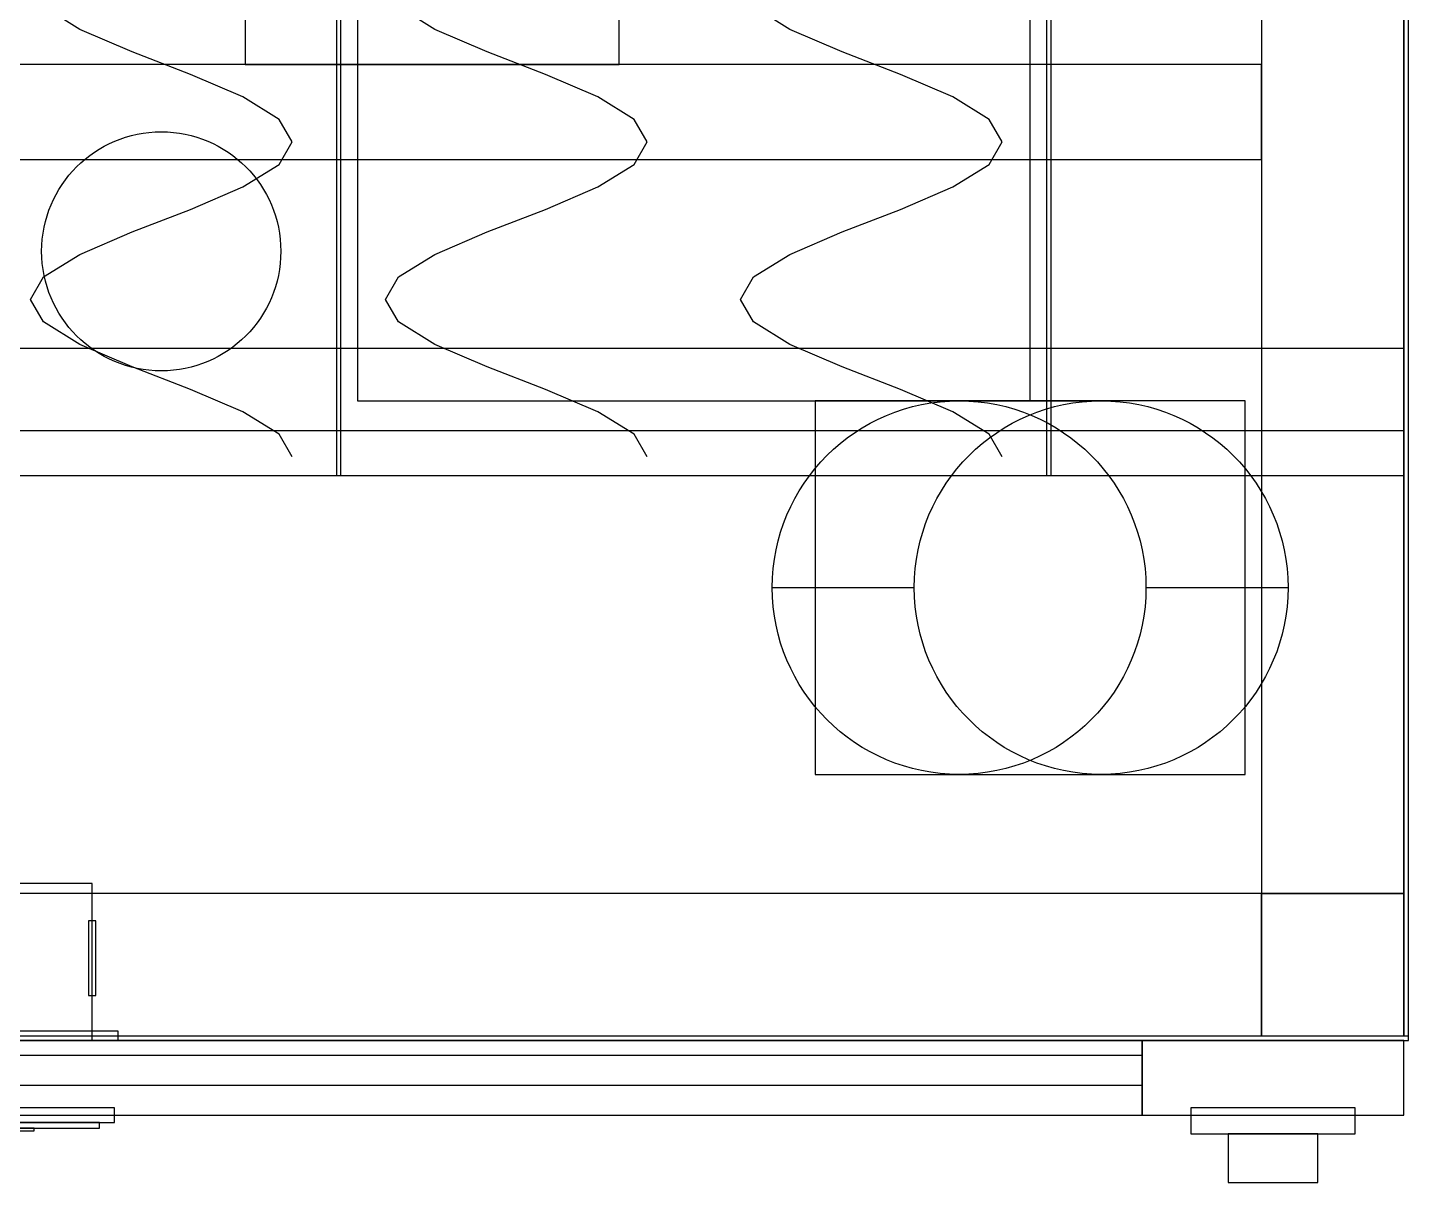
# Model space of a CAD drawing. Header units: metres. Extents: x -14 to 954, y -39 to 888.
# Drawn here: x 581.8 to 951.2, y -39.2 to 269.9 of the extents above; entities that cross this region are included whole.
import ezdxf

# ---------------------------------------------------------------- set-up
doc = ezdxf.new("R2010")
doc.units = ezdxf.units.M
for name, color, linetype in [('00_RUEDAS_INDUSTRIALES', 7, 'Continuous'), ('01_CHASIS_PTR_SOLDADO', 4, 'Continuous'), ('02_FORRO_EXTERIOR_LAMINA', 8, 'Continuous'), ('07_CHAROLAS_Y_CANALES', 5, 'Continuous'), ('08_RESORTES_HELICOIDALES', 1, 'Continuous'), ('14_PUERTA_MARCO_ESTRUCTURAL', 4, 'Continuous'), ('14_VIDRIO_TEMPLADO_PANORAMICO', 8, 'Continuous'), ('15_BEZEL_ALUMINIO_PANTALLA_10PULG', 7, 'Continuous'), ('15_GABINETE_POSTERIOR_CEREBRO', 6, 'Continuous'), ('15_PANTALLA_TOUCH_10PULG_SUPERIOR', 5, 'Continuous'), ('16_CERRADURA_SEGURIDAD_COMPX', 6, 'Continuous'), ('17_TOPPERS_COMIDA_CORRIDA_FITNESS', 1, 'Continuous'), ('18_BEBIDAS_AGUAS_REFRESCOS_CENTRO', 3, 'Continuous')]:
    doc.layers.add(name, color=color, linetype=linetype)

msp = doc.modelspace()

# ---------------------------------------------------------------- linework, layer by layer
at = {"layer": '00_RUEDAS_INDUSTRIALES'}
for p, q in [((907.5, 170, -6), (792.5, 170, -6)), ((792.5, 170, -6), (792.5, 70, -6)), ((907.5, 170, -6), (792.5, 170)), ((792.5, 170), (792.5, 70)), ((792.5, 170, -6), (792.5, 170)), ((831, 170, -75), (869, 170, -75)), ((907.5, 70, -6), (907.5, 170, -6)), ((907.5, 70), (907.5, 170, -6)), ((907.5, 170, -6), (907.5, 170, -6)), ((781, 120, -75), (819, 120, -75)), ((881, 120, -75), (919, 120, -75)), ((792.5, 70, -6), (907.5, 70, -6)), ((792.5, 70), (907.5, 70)), ((792.5, 70, -6), (792.5, 70)), ((831, 70, -75), (869, 70, -75)), ((907.5, 70, -6), (907.5, 70))]:
    msp.add_line(p, q, dxfattribs=at)
for centre in [(831, 120, -75), (869, 120, -75)]:
    msp.add_circle(centre, 50, dxfattribs=at)
at = {"layer": '01_CHASIS_PTR_SOLDADO'}
for p, q in [((640, 841.9), (640, 260)), ((640, 841.9, 38.1), (640, 260, 38.1)), ((740, 260), (740, 841.9)), ((740, 260, 38.1), (740, 841.9)), ((911.9, 841.9), (911.9, 38.1)), ((911.9, 841.9, 38.1), (911.9, 38.1, 38.1)), ((911.9, 841.9, 434.6), (911.9, 38.1, 434.6)), ((911.9, 841.9, 460), (911.9, 38.1, 460)), ((911.9, 841.9, 1791.9), (911.9, 38.1, 1791.9)), ((911.9, 841.9, 1830), (911.9, 38.1, 1830)), ((950, 38.1), (950, 841.9)), ((950, 38.1, 38.1), (950, 841.9)), ((950, 38.1, 434.6), (950, 841.9, 434.6)), ((950, 38.1, 460), (950, 841.9, 434.6)), ((950, 38.1, 1791.9), (950, 841.9, 1791.9)), ((950, 38.1, 1830), (950, 841.9, 1791.9)), ((911.9, 260), (38.1, 260)), ((911.9, 260), (38.1, 260, 38.1)), ((911.9, 260, 434.6), (38.1, 260, 434.6)), ((911.9, 260, 434.6), (38.1, 260, 460)), ((640, 260), (740, 260)), ((640, 260, 38.1), (740, 260, 38.1)), ((640, 260), (640, 260, 38.1)), ((740, 260), (740, 260, 38.1)), ((911.9, 234.6), (911.9, 260)), ((911.9, 234.6, 38.1), (911.9, 260)), ((911.9, 260), (911.9, 260)), ((911.9, 234.6, 434.6), (911.9, 260, 434.6)), ((911.9, 234.6, 460), (911.9, 260, 434.6)), ((911.9, 260, 434.6), (911.9, 260, 434.6)), ((38.1, 234.6), (911.9, 234.6)), ((38.1, 234.6, 38.1), (911.9, 234.6, 38.1)), ((38.1, 234.6, 434.6), (911.9, 234.6, 434.6)), ((38.1, 234.6, 460), (911.9, 234.6, 460)), ((911.9, 234.6), (911.9, 234.6, 38.1)), ((911.9, 234.6, 434.6), (911.9, 234.6, 460)), ((911.9, 38.1), (38.1, 38.1)), ((911.9, 38.1), (38.1, 38.1, 38.1)), ((911.9, 38.1, 434.6), (38.1, 38.1, 434.6)), ((911.9, 38.1, 434.6), (38.1, 38.1, 460)), ((911.9, 38.1, 1791.9), (38.1, 38.1, 1791.9)), ((911.9, 38.1, 1791.9), (38.1, 38.1, 1830)), ((950, 38.1), (911.9, 38.1)), ((911.9, 38.1), (911.9, 0)), ((950, 38.1), (911.9, 38.1, 1830)), ((911.9, 38.1, 1830), (911.9, 0, 1830)), ((911.9, 38.1), (911.9, 38.1, 1830)), ((911.9, 0), (911.9, 38.1)), ((911.9, 0, 38.1), (911.9, 38.1)), ((911.9, 38.1), (911.9, 38.1)), ((911.9, 38.1), (950, 38.1)), ((911.9, 38.1, 38.1), (950, 38.1, 38.1)), ((911.9, 38.1), (911.9, 38.1, 38.1)), ((911.9, 0, 434.6), (911.9, 38.1, 434.6)), ((911.9, 0, 460), (911.9, 38.1, 434.6)), ((911.9, 38.1, 434.6), (911.9, 38.1, 434.6)), ((911.9, 38.1, 434.6), (950, 38.1, 434.6)), ((911.9, 38.1, 460), (950, 38.1, 460)), ((911.9, 38.1, 434.6), (911.9, 38.1, 460)), ((911.9, 0, 1791.9), (911.9, 38.1, 1791.9)), ((911.9, 0, 1830), (911.9, 38.1, 1791.9)), ((911.9, 38.1, 1791.9), (911.9, 38.1, 1791.9)), ((911.9, 38.1, 1791.9), (950, 38.1, 1791.9)), ((911.9, 38.1, 1830), (950, 38.1, 1830)), ((911.9, 38.1, 1791.9), (911.9, 38.1, 1830)), ((950, 0), (950, 38.1)), ((950, 0, 1830), (950, 38.1)), ((950, 38.1), (950, 38.1)), ((950, 38.1), (950, 38.1, 38.1)), ((950, 38.1, 434.6), (950, 38.1, 460)), ((950, 38.1, 1791.9), (950, 38.1, 1830)), ((38.1, 0), (911.9, 0)), ((38.1, 0, 38.1), (911.9, 0, 38.1)), ((38.1, 0, 434.6), (911.9, 0, 434.6)), ((38.1, 0, 460), (911.9, 0, 460)), ((38.1, 0, 1791.9), (911.9, 0, 1791.9)), ((38.1, 0, 1830), (911.9, 0, 1830)), ((911.9, 0), (950, 0)), ((911.9, 0, 1830), (950, 0, 1830)), ((911.9, 0), (911.9, 0, 1830)), ((911.9, 0), (911.9, 0, 38.1)), ((911.9, 0, 434.6), (911.9, 0, 460)), ((911.9, 0, 1791.9), (911.9, 0, 1830)), ((950, 0), (950, 0, 1830))]:
    msp.add_line(p, q, dxfattribs=at)
at = {"layer": '02_FORRO_EXTERIOR_LAMINA'}
for p, q in [((950, 880), (950, 0)), ((950, 880, 1830), (950, 0, 1830)), ((951.21, -1.21, 1830), (951.21, 881.21, 1830)), ((951.21, -1.21, 1831.21), (951.21, 881.21, 1830)), ((951.21, -1.21, -1.21), (951.21, 881.21, -1.21)), ((951.21, -1.21), (951.21, 881.21, -1.21)), ((951.21, 0), (951.21, 880)), ((951.21, 0, 1830), (951.21, 880)), ((950, 0), (951.21, 0)), ((950, 0, 1830), (951.21, 0, 1830)), ((950, 0), (950, 0, 1830)), ((951.21, 0), (951.21, 0, 1830)), ((-1.21, -1.21, 1830), (951.21, -1.21, 1830)), ((-1.21, -1.21, 1831.21), (951.21, -1.21, 1831.21)), ((-1.21, -1.21, -1.21), (951.21, -1.21, -1.21)), ((-1.21, -1.21), (951.21, -1.21)), ((951.21, -1.21, 1830), (951.21, -1.21, 1831.21)), ((951.21, -1.21, -1.21), (951.21, -1.21))]:
    msp.add_line(p, q, dxfattribs=at)
at = {"layer": '07_CHAROLAS_Y_CANALES'}
for p, q in [((664.4, 800, 551.5), (664.4, 150, 551.5)), ((664.4, 800, 611.5), (664.4, 150, 611.5)), ((664.4, 800, 751.5), (664.4, 150, 751.5)), ((664.4, 800, 811.5), (664.4, 150, 811.5)), ((664.4, 800, 951.5), (664.4, 150, 951.5)), ((664.4, 800, 1011.5), (664.4, 150, 1011.5)), ((664.4, 800, 1151.5), (664.4, 150, 1151.5)), ((664.4, 800, 1211.5), (664.4, 150, 1211.5)), ((664.4, 800, 1351.5), (664.4, 150, 1351.5)), ((664.4, 800, 1411.5), (664.4, 150, 1411.5)), ((664.4, 800, 1551.5), (664.4, 150, 1551.5)), ((664.4, 800, 1611.5), (664.4, 150, 1611.5)), ((665.6, 150, 551.5), (665.6, 800, 551.5)), ((665.6, 150, 611.5), (665.6, 800, 551.5)), ((665.6, 150, 751.5), (665.6, 800, 751.5)), ((665.6, 150, 811.5), (665.6, 800, 751.5)), ((665.6, 150, 951.5), (665.6, 800, 951.5)), ((665.6, 150, 1011.5), (665.6, 800, 951.5)), ((665.6, 150, 1151.5), (665.6, 800, 1151.5)), ((665.6, 150, 1211.5), (665.6, 800, 1151.5)), ((665.6, 150, 1351.5), (665.6, 800, 1351.5)), ((665.6, 150, 1411.5), (665.6, 800, 1351.5)), ((665.6, 150, 1551.5), (665.6, 800, 1551.5)), ((665.6, 150, 1611.5), (665.6, 800, 1551.5)), ((854.4, 800, 551.5), (854.4, 150, 551.5)), ((854.4, 800, 611.5), (854.4, 150, 611.5)), ((854.4, 800, 751.5), (854.4, 150, 751.5)), ((854.4, 800, 811.5), (854.4, 150, 811.5)), ((854.4, 800, 951.5), (854.4, 150, 951.5)), ((854.4, 800, 1011.5), (854.4, 150, 1011.5)), ((854.4, 800, 1151.5), (854.4, 150, 1151.5)), ((854.4, 800, 1211.5), (854.4, 150, 1211.5)), ((854.4, 800, 1351.5), (854.4, 150, 1351.5)), ((854.4, 800, 1411.5), (854.4, 150, 1411.5)), ((854.4, 800, 1551.5), (854.4, 150, 1551.5)), ((854.4, 800, 1611.5), (854.4, 150, 1611.5)), ((855.6, 150, 551.5), (855.6, 800, 551.5)), ((855.6, 150, 611.5), (855.6, 800, 551.5)), ((855.6, 150, 751.5), (855.6, 800, 751.5)), ((855.6, 150, 811.5), (855.6, 800, 751.5)), ((855.6, 150, 951.5), (855.6, 800, 951.5)), ((855.6, 150, 1011.5), (855.6, 800, 951.5)), ((855.6, 150, 1151.5), (855.6, 800, 1151.5)), ((855.6, 150, 1211.5), (855.6, 800, 1151.5)), ((855.6, 150, 1351.5), (855.6, 800, 1351.5)), ((855.6, 150, 1411.5), (855.6, 800, 1351.5)), ((855.6, 150, 1551.5), (855.6, 800, 1551.5)), ((855.6, 150, 1611.5), (855.6, 800, 1551.5)), ((950, 150, 550), (950, 800, 550)), ((950, 150, 551.5), (950, 800, 550)), ((950, 150, 750), (950, 800, 750)), ((950, 150, 751.5), (950, 800, 750)), ((950, 150, 950), (950, 800, 950)), ((950, 150, 951.5), (950, 800, 950)), ((950, 150, 1150), (950, 800, 1150)), ((950, 150, 1151.5), (950, 800, 1150)), ((950, 150, 1350), (950, 800, 1350)), ((950, 150, 1351.5), (950, 800, 1350)), ((950, 150, 1550), (950, 800, 1550)), ((950, 150, 1551.5), (950, 800, 1550)), ((950, 184, 530), (0, 184, 530)), ((950, 184, 530), (0, 184, 550)), ((950, 184, 730), (0, 184, 730)), ((950, 184, 730), (0, 184, 750)), ((950, 184, 930), (0, 184, 930)), ((950, 184, 930), (0, 184, 950)), ((950, 184, 1130), (0, 184, 1130)), ((950, 184, 1130), (0, 184, 1150)), ((950, 184, 1330), (0, 184, 1330)), ((950, 184, 1330), (0, 184, 1350)), ((950, 184, 1530), (0, 184, 1530)), ((950, 184, 1530), (0, 184, 1550)), ((950, 162, 530), (950, 184, 530)), ((950, 162, 550), (950, 184, 530)), ((950, 184, 530), (950, 184, 530)), ((950, 162, 730), (950, 184, 730)), ((950, 162, 750), (950, 184, 730)), ((950, 184, 730), (950, 184, 730)), ((950, 162, 930), (950, 184, 930)), ((950, 162, 950), (950, 184, 930)), ((950, 184, 930), (950, 184, 930)), ((950, 162, 1130), (950, 184, 1130)), ((950, 162, 1150), (950, 184, 1130)), ((950, 184, 1130), (950, 184, 1130)), ((950, 162, 1330), (950, 184, 1330)), ((950, 162, 1350), (950, 184, 1330)), ((950, 184, 1330), (950, 184, 1330)), ((950, 162, 1530), (950, 184, 1530)), ((950, 162, 1550), (950, 184, 1530)), ((950, 184, 1530), (950, 184, 1530)), ((0, 162, 530), (950, 162, 530)), ((0, 162, 550), (950, 162, 550)), ((0, 162, 730), (950, 162, 730)), ((0, 162, 750), (950, 162, 750)), ((0, 162, 930), (950, 162, 930)), ((0, 162, 950), (950, 162, 950)), ((0, 162, 1130), (950, 162, 1130)), ((0, 162, 1150), (950, 162, 1150)), ((0, 162, 1330), (950, 162, 1330)), ((0, 162, 1350), (950, 162, 1350)), ((0, 162, 1530), (950, 162, 1530)), ((0, 162, 1550), (950, 162, 1550)), ((950, 162, 530), (950, 162, 550)), ((950, 162, 730), (950, 162, 750)), ((950, 162, 930), (950, 162, 950)), ((950, 162, 1130), (950, 162, 1150)), ((950, 162, 1330), (950, 162, 1350)), ((950, 162, 1530), (950, 162, 1550)), ((0, 150, 550), (950, 150, 550)), ((0, 150, 551.5), (950, 150, 551.5)), ((0, 150, 750), (950, 150, 750)), ((0, 150, 751.5), (950, 150, 751.5)), ((0, 150, 950), (950, 150, 950)), ((0, 150, 951.5), (950, 150, 951.5)), ((0, 150, 1150), (950, 150, 1150)), ((0, 150, 1151.5), (950, 150, 1151.5)), ((0, 150, 1350), (950, 150, 1350)), ((0, 150, 1351.5), (950, 150, 1351.5)), ((0, 150, 1550), (950, 150, 1550)), ((0, 150, 1551.5), (950, 150, 1551.5)), ((664.4, 150, 551.5), (665.6, 150, 551.5)), ((664.4, 150, 611.5), (665.6, 150, 611.5)), ((664.4, 150, 551.5), (664.4, 150, 611.5)), ((664.4, 150, 751.5), (665.6, 150, 751.5)), ((664.4, 150, 811.5), (665.6, 150, 811.5)), ((664.4, 150, 751.5), (664.4, 150, 811.5)), ((664.4, 150, 951.5), (665.6, 150, 951.5)), ((664.4, 150, 1011.5), (665.6, 150, 1011.5)), ((664.4, 150, 951.5), (664.4, 150, 1011.5)), ((664.4, 150, 1151.5), (665.6, 150, 1151.5)), ((664.4, 150, 1211.5), (665.6, 150, 1211.5)), ((664.4, 150, 1151.5), (664.4, 150, 1211.5)), ((664.4, 150, 1351.5), (665.6, 150, 1351.5)), ((664.4, 150, 1411.5), (665.6, 150, 1411.5)), ((664.4, 150, 1351.5), (664.4, 150, 1411.5)), ((664.4, 150, 1551.5), (665.6, 150, 1551.5)), ((664.4, 150, 1611.5), (665.6, 150, 1611.5)), ((664.4, 150, 1551.5), (664.4, 150, 1611.5)), ((665.6, 150, 551.5), (665.6, 150, 611.5)), ((665.6, 150, 751.5), (665.6, 150, 811.5)), ((665.6, 150, 951.5), (665.6, 150, 1011.5)), ((665.6, 150, 1151.5), (665.6, 150, 1211.5)), ((665.6, 150, 1351.5), (665.6, 150, 1411.5)), ((665.6, 150, 1551.5), (665.6, 150, 1611.5)), ((854.4, 150, 551.5), (855.6, 150, 551.5)), ((854.4, 150, 611.5), (855.6, 150, 611.5)), ((854.4, 150, 551.5), (854.4, 150, 611.5)), ((854.4, 150, 751.5), (855.6, 150, 751.5)), ((854.4, 150, 811.5), (855.6, 150, 811.5)), ((854.4, 150, 751.5), (854.4, 150, 811.5)), ((854.4, 150, 951.5), (855.6, 150, 951.5)), ((854.4, 150, 1011.5), (855.6, 150, 1011.5)), ((854.4, 150, 951.5), (854.4, 150, 1011.5)), ((854.4, 150, 1151.5), (855.6, 150, 1151.5)), ((854.4, 150, 1211.5), (855.6, 150, 1211.5)), ((854.4, 150, 1151.5), (854.4, 150, 1211.5)), ((854.4, 150, 1351.5), (855.6, 150, 1351.5)), ((854.4, 150, 1411.5), (855.6, 150, 1411.5)), ((854.4, 150, 1351.5), (854.4, 150, 1411.5)), ((854.4, 150, 1551.5), (855.6, 150, 1551.5)), ((854.4, 150, 1611.5), (855.6, 150, 1611.5)), ((854.4, 150, 1551.5), (854.4, 150, 1611.5)), ((855.6, 150, 551.5), (855.6, 150, 611.5)), ((855.6, 150, 751.5), (855.6, 150, 811.5)), ((855.6, 150, 951.5), (855.6, 150, 1011.5)), ((855.6, 150, 1151.5), (855.6, 150, 1211.5)), ((855.6, 150, 1351.5), (855.6, 150, 1411.5)), ((855.6, 150, 1551.5), (855.6, 150, 1611.5)), ((950, 150, 550), (950, 150, 551.5)), ((950, 150, 750), (950, 150, 751.5)), ((950, 150, 950), (950, 150, 951.5)), ((950, 150, 1150), (950, 150, 1151.5)), ((950, 150, 1350), (950, 150, 1351.5)), ((950, 150, 1550), (950, 150, 1551.5))]:
    msp.add_line(p, q, dxfattribs=at)
at = {"layer": '08_RESORTES_HELICOIDALES'}
for p, q in [((595.68, 269.39, 616.36), (585.97, 275.41, 604.19)), ((595.68, 269.39, 816.36), (585.97, 275.41, 804.19)), ((595.68, 269.39, 1016.36), (585.97, 275.41, 1004.19)), ((595.68, 269.39, 1216.36), (585.97, 275.41, 1204.19)), ((595.68, 269.39, 1416.36), (585.97, 275.41, 1404.19)), ((595.68, 269.39, 1616.36), (585.97, 275.41, 1604.19)), ((690.68, 269.39, 616.36), (680.97, 275.41, 604.19)), ((690.68, 269.39, 816.36), (680.97, 275.41, 804.19)), ((690.68, 269.39, 1016.36), (680.97, 275.41, 1004.19)), ((690.68, 269.39, 1216.36), (680.97, 275.41, 1204.19)), ((690.68, 269.39, 1416.36), (680.97, 275.41, 1404.19)), ((690.68, 269.39, 1616.36), (680.97, 275.41, 1604.19)), ((785.68, 269.39, 616.36), (775.97, 275.41, 604.19)), ((785.68, 269.39, 816.36), (775.97, 275.41, 804.19)), ((785.68, 269.39, 1016.36), (775.97, 275.41, 1004.19)), ((785.68, 269.39, 1216.36), (775.97, 275.41, 1204.19)), ((785.68, 269.39, 1416.36), (775.97, 275.41, 1404.19)), ((785.68, 269.39, 1616.36), (775.97, 275.41, 1604.19)), ((609.71, 263.37, 623.12), (595.68, 269.39, 616.36)), ((609.71, 263.37, 823.12), (595.68, 269.39, 816.36)), ((609.71, 263.37, 1023.12), (595.68, 269.39, 1016.36)), ((609.71, 263.37, 1223.12), (595.68, 269.39, 1216.36)), ((609.71, 263.37, 1423.12), (595.68, 269.39, 1416.36)), ((609.71, 263.37, 1623.12), (595.68, 269.39, 1616.36)), ((704.71, 263.37, 623.12), (690.68, 269.39, 616.36)), ((704.71, 263.37, 823.12), (690.68, 269.39, 816.36)), ((704.71, 263.37, 1023.12), (690.68, 269.39, 1016.36)), ((704.71, 263.37, 1223.12), (690.68, 269.39, 1216.36)), ((704.71, 263.37, 1423.12), (690.68, 269.39, 1416.36)), ((704.71, 263.37, 1623.12), (690.68, 269.39, 1616.36)), ((799.71, 263.37, 623.12), (785.68, 269.39, 616.36)), ((799.71, 263.37, 823.12), (785.68, 269.39, 816.36)), ((799.71, 263.37, 1023.12), (785.68, 269.39, 1016.36)), ((799.71, 263.37, 1223.12), (785.68, 269.39, 1216.36)), ((799.71, 263.37, 1423.12), (785.68, 269.39, 1416.36)), ((799.71, 263.37, 1623.12), (785.68, 269.39, 1616.36)), ((625.29, 257.35, 623.12), (609.71, 263.37, 623.12)), ((625.29, 257.35, 823.12), (609.71, 263.37, 823.12)), ((625.29, 257.35, 1023.12), (609.71, 263.37, 1023.12)), ((625.29, 257.35, 1223.12), (609.71, 263.37, 1223.12)), ((625.29, 257.35, 1423.12), (609.71, 263.37, 1423.12)), ((625.29, 257.35, 1623.12), (609.71, 263.37, 1623.12)), ((720.29, 257.35, 623.12), (704.71, 263.37, 623.12)), ((720.29, 257.35, 823.12), (704.71, 263.37, 823.12)), ((720.29, 257.35, 1023.12), (704.71, 263.37, 1023.12)), ((720.29, 257.35, 1223.12), (704.71, 263.37, 1223.12)), ((720.29, 257.35, 1423.12), (704.71, 263.37, 1423.12)), ((720.29, 257.35, 1623.12), (704.71, 263.37, 1623.12)), ((815.29, 257.35, 623.12), (799.71, 263.37, 623.12)), ((815.29, 257.35, 823.12), (799.71, 263.37, 823.12)), ((815.29, 257.35, 1023.12), (799.71, 263.37, 1023.12)), ((815.29, 257.35, 1223.12), (799.71, 263.37, 1223.12)), ((815.29, 257.35, 1423.12), (799.71, 263.37, 1423.12)), ((815.29, 257.35, 1623.12), (799.71, 263.37, 1623.12)), ((639.32, 251.33, 616.36), (625.29, 257.35, 623.12)), ((639.32, 251.33, 816.36), (625.29, 257.35, 823.12)), ((639.32, 251.33, 1016.36), (625.29, 257.35, 1023.12)), ((639.32, 251.33, 1216.36), (625.29, 257.35, 1223.12)), ((639.32, 251.33, 1416.36), (625.29, 257.35, 1423.12)), ((639.32, 251.33, 1616.36), (625.29, 257.35, 1623.12)), ((734.32, 251.33, 616.36), (720.29, 257.35, 623.12)), ((734.32, 251.33, 816.36), (720.29, 257.35, 823.12)), ((734.32, 251.33, 1016.36), (720.29, 257.35, 1023.12)), ((734.32, 251.33, 1216.36), (720.29, 257.35, 1223.12)), ((734.32, 251.33, 1416.36), (720.29, 257.35, 1423.12)), ((734.32, 251.33, 1616.36), (720.29, 257.35, 1623.12)), ((829.32, 251.33, 616.36), (815.29, 257.35, 623.12)), ((829.32, 251.33, 816.36), (815.29, 257.35, 823.12)), ((829.32, 251.33, 1016.36), (815.29, 257.35, 1023.12)), ((829.32, 251.33, 1216.36), (815.29, 257.35, 1223.12)), ((829.32, 251.33, 1416.36), (815.29, 257.35, 1423.12)), ((829.32, 251.33, 1616.36), (815.29, 257.35, 1623.12)), ((649.03, 245.31, 604.19), (639.32, 251.33, 616.36)), ((649.03, 245.31, 804.19), (639.32, 251.33, 816.36)), ((649.03, 245.31, 1004.19), (639.32, 251.33, 1016.36)), ((649.03, 245.31, 1204.19), (639.32, 251.33, 1216.36)), ((649.03, 245.31, 1404.19), (639.32, 251.33, 1416.36)), ((649.03, 245.31, 1604.19), (639.32, 251.33, 1616.36)), ((744.03, 245.31, 604.19), (734.32, 251.33, 616.36)), ((744.03, 245.31, 804.19), (734.32, 251.33, 816.36)), ((744.03, 245.31, 1004.19), (734.32, 251.33, 1016.36)), ((744.03, 245.31, 1204.19), (734.32, 251.33, 1216.36)), ((744.03, 245.31, 1404.19), (734.32, 251.33, 1416.36)), ((744.03, 245.31, 1604.19), (734.32, 251.33, 1616.36)), ((839.03, 245.31, 604.19), (829.32, 251.33, 616.36)), ((839.03, 245.31, 804.19), (829.32, 251.33, 816.36)), ((839.03, 245.31, 1004.19), (829.32, 251.33, 1016.36)), ((839.03, 245.31, 1204.19), (829.32, 251.33, 1216.36)), ((839.03, 245.31, 1404.19), (829.32, 251.33, 1416.36)), ((839.03, 245.31, 1604.19), (829.32, 251.33, 1616.36)), ((652.5, 239.29, 589), (649.03, 245.31, 604.19)), ((652.5, 239.29, 789), (649.03, 245.31, 804.19)), ((652.5, 239.29, 989), (649.03, 245.31, 1004.19)), ((652.5, 239.29, 1189), (649.03, 245.31, 1204.19)), ((652.5, 239.29, 1389), (649.03, 245.31, 1404.19)), ((652.5, 239.29, 1589), (649.03, 245.31, 1604.19)), ((747.5, 239.29, 589), (744.03, 245.31, 604.19)), ((747.5, 239.29, 789), (744.03, 245.31, 804.19)), ((747.5, 239.29, 989), (744.03, 245.31, 1004.19)), ((747.5, 239.29, 1189), (744.03, 245.31, 1204.19)), ((747.5, 239.29, 1389), (744.03, 245.31, 1404.19)), ((747.5, 239.29, 1589), (744.03, 245.31, 1604.19)), ((842.5, 239.29, 589), (839.03, 245.31, 604.19)), ((842.5, 239.29, 789), (839.03, 245.31, 804.19)), ((842.5, 239.29, 989), (839.03, 245.31, 1004.19)), ((842.5, 239.29, 1189), (839.03, 245.31, 1204.19)), ((842.5, 239.29, 1389), (839.03, 245.31, 1404.19)), ((842.5, 239.29, 1589), (839.03, 245.31, 1604.19)), ((649.03, 233.27, 573.81), (652.5, 239.29, 589)), ((649.03, 233.27, 773.81), (652.5, 239.29, 789)), ((649.03, 233.27, 973.81), (652.5, 239.29, 989)), ((649.03, 233.27, 1173.81), (652.5, 239.29, 1189)), ((649.03, 233.27, 1373.81), (652.5, 239.29, 1389)), ((649.03, 233.27, 1573.81), (652.5, 239.29, 1589)), ((744.03, 233.27, 573.81), (747.5, 239.29, 589)), ((744.03, 233.27, 773.81), (747.5, 239.29, 789)), ((744.03, 233.27, 973.81), (747.5, 239.29, 989)), ((744.03, 233.27, 1173.81), (747.5, 239.29, 1189)), ((744.03, 233.27, 1373.81), (747.5, 239.29, 1389)), ((744.03, 233.27, 1573.81), (747.5, 239.29, 1589)), ((839.03, 233.27, 573.81), (842.5, 239.29, 589)), ((839.03, 233.27, 773.81), (842.5, 239.29, 789)), ((839.03, 233.27, 973.81), (842.5, 239.29, 989)), ((839.03, 233.27, 1173.81), (842.5, 239.29, 1189)), ((839.03, 233.27, 1373.81), (842.5, 239.29, 1389)), ((839.03, 233.27, 1573.81), (842.5, 239.29, 1589)), ((639.32, 227.24, 561.64), (649.03, 233.27, 573.81)), ((639.32, 227.24, 761.64), (649.03, 233.27, 773.81)), ((639.32, 227.24, 961.64), (649.03, 233.27, 973.81)), ((639.32, 227.24, 1161.64), (649.03, 233.27, 1173.81)), ((639.32, 227.24, 1361.64), (649.03, 233.27, 1373.81)), ((639.32, 227.24, 1561.64), (649.03, 233.27, 1573.81)), ((734.32, 227.24, 561.64), (744.03, 233.27, 573.81)), ((734.32, 227.24, 761.64), (744.03, 233.27, 773.81)), ((734.32, 227.24, 961.64), (744.03, 233.27, 973.81)), ((734.32, 227.24, 1161.64), (744.03, 233.27, 1173.81)), ((734.32, 227.24, 1361.64), (744.03, 233.27, 1373.81)), ((734.32, 227.24, 1561.64), (744.03, 233.27, 1573.81)), ((829.32, 227.24, 561.64), (839.03, 233.27, 573.81)), ((829.32, 227.24, 761.64), (839.03, 233.27, 773.81)), ((829.32, 227.24, 961.64), (839.03, 233.27, 973.81)), ((829.32, 227.24, 1161.64), (839.03, 233.27, 1173.81)), ((829.32, 227.24, 1361.64), (839.03, 233.27, 1373.81)), ((829.32, 227.24, 1561.64), (839.03, 233.27, 1573.81)), ((625.29, 221.22, 554.88), (639.32, 227.24, 561.64)), ((625.29, 221.22, 754.88), (639.32, 227.24, 761.64)), ((625.29, 221.22, 954.88), (639.32, 227.24, 961.64)), ((625.29, 221.22, 1154.88), (639.32, 227.24, 1161.64)), ((625.29, 221.22, 1354.88), (639.32, 227.24, 1361.64)), ((625.29, 221.22, 1554.88), (639.32, 227.24, 1561.64)), ((720.29, 221.22, 554.88), (734.32, 227.24, 561.64)), ((720.29, 221.22, 754.88), (734.32, 227.24, 761.64)), ((720.29, 221.22, 954.88), (734.32, 227.24, 961.64)), ((720.29, 221.22, 1154.88), (734.32, 227.24, 1161.64)), ((720.29, 221.22, 1354.88), (734.32, 227.24, 1361.64)), ((720.29, 221.22, 1554.88), (734.32, 227.24, 1561.64)), ((815.29, 221.22, 554.88), (829.32, 227.24, 561.64)), ((815.29, 221.22, 754.88), (829.32, 227.24, 761.64)), ((815.29, 221.22, 954.88), (829.32, 227.24, 961.64)), ((815.29, 221.22, 1154.88), (829.32, 227.24, 1161.64)), ((815.29, 221.22, 1354.88), (829.32, 227.24, 1361.64)), ((815.29, 221.22, 1554.88), (829.32, 227.24, 1561.64)), ((609.71, 215.2, 554.88), (625.29, 221.22, 554.88)), ((609.71, 215.2, 754.88), (625.29, 221.22, 754.88)), ((609.71, 215.2, 954.88), (625.29, 221.22, 954.88)), ((609.71, 215.2, 1154.88), (625.29, 221.22, 1154.88)), ((609.71, 215.2, 1354.88), (625.29, 221.22, 1354.88)), ((609.71, 215.2, 1554.88), (625.29, 221.22, 1554.88)), ((704.71, 215.2, 554.88), (720.29, 221.22, 554.88)), ((704.71, 215.2, 754.88), (720.29, 221.22, 754.88)), ((704.71, 215.2, 954.88), (720.29, 221.22, 954.88)), ((704.71, 215.2, 1154.88), (720.29, 221.22, 1154.88)), ((704.71, 215.2, 1354.88), (720.29, 221.22, 1354.88)), ((704.71, 215.2, 1554.88), (720.29, 221.22, 1554.88)), ((799.71, 215.2, 554.88), (815.29, 221.22, 554.88)), ((799.71, 215.2, 754.88), (815.29, 221.22, 754.88)), ((799.71, 215.2, 954.88), (815.29, 221.22, 954.88)), ((799.71, 215.2, 1154.88), (815.29, 221.22, 1154.88)), ((799.71, 215.2, 1354.88), (815.29, 221.22, 1354.88)), ((799.71, 215.2, 1554.88), (815.29, 221.22, 1554.88)), ((595.68, 209.18, 561.64), (609.71, 215.2, 554.88)), ((595.68, 209.18, 761.64), (609.71, 215.2, 754.88)), ((595.68, 209.18, 961.64), (609.71, 215.2, 954.88)), ((595.68, 209.18, 1161.64), (609.71, 215.2, 1154.88)), ((595.68, 209.18, 1361.64), (609.71, 215.2, 1354.88)), ((595.68, 209.18, 1561.64), (609.71, 215.2, 1554.88)), ((690.68, 209.18, 561.64), (704.71, 215.2, 554.88)), ((690.68, 209.18, 761.64), (704.71, 215.2, 754.88)), ((690.68, 209.18, 961.64), (704.71, 215.2, 954.88)), ((690.68, 209.18, 1161.64), (704.71, 215.2, 1154.88)), ((690.68, 209.18, 1361.64), (704.71, 215.2, 1354.88)), ((690.68, 209.18, 1561.64), (704.71, 215.2, 1554.88)), ((785.68, 209.18, 561.64), (799.71, 215.2, 554.88)), ((785.68, 209.18, 761.64), (799.71, 215.2, 754.88)), ((785.68, 209.18, 961.64), (799.71, 215.2, 954.88)), ((785.68, 209.18, 1161.64), (799.71, 215.2, 1154.88)), ((785.68, 209.18, 1361.64), (799.71, 215.2, 1354.88)), ((785.68, 209.18, 1561.64), (799.71, 215.2, 1554.88)), ((585.97, 203.16, 573.81), (595.68, 209.18, 561.64)), ((585.97, 203.16, 773.81), (595.68, 209.18, 761.64)), ((585.97, 203.16, 973.81), (595.68, 209.18, 961.64)), ((585.97, 203.16, 1173.81), (595.68, 209.18, 1161.64)), ((585.97, 203.16, 1373.81), (595.68, 209.18, 1361.64)), ((585.97, 203.16, 1573.81), (595.68, 209.18, 1561.64)), ((680.97, 203.16, 573.81), (690.68, 209.18, 561.64)), ((680.97, 203.16, 773.81), (690.68, 209.18, 761.64)), ((680.97, 203.16, 973.81), (690.68, 209.18, 961.64)), ((680.97, 203.16, 1173.81), (690.68, 209.18, 1161.64)), ((680.97, 203.16, 1373.81), (690.68, 209.18, 1361.64)), ((680.97, 203.16, 1573.81), (690.68, 209.18, 1561.64)), ((775.97, 203.16, 573.81), (785.68, 209.18, 561.64)), ((775.97, 203.16, 773.81), (785.68, 209.18, 761.64)), ((775.97, 203.16, 973.81), (785.68, 209.18, 961.64)), ((775.97, 203.16, 1173.81), (785.68, 209.18, 1161.64)), ((775.97, 203.16, 1373.81), (785.68, 209.18, 1361.64)), ((775.97, 203.16, 1573.81), (785.68, 209.18, 1561.64)), ((582.5, 197.14, 589), (585.97, 203.16, 573.81)), ((582.5, 197.14, 789), (585.97, 203.16, 773.81)), ((582.5, 197.14, 989), (585.97, 203.16, 973.81)), ((582.5, 197.14, 1189), (585.97, 203.16, 1173.81)), ((582.5, 197.14, 1389), (585.97, 203.16, 1373.81)), ((582.5, 197.14, 1589), (585.97, 203.16, 1573.81)), ((677.5, 197.14, 589), (680.97, 203.16, 573.81)), ((677.5, 197.14, 789), (680.97, 203.16, 773.81)), ((677.5, 197.14, 989), (680.97, 203.16, 973.81)), ((677.5, 197.14, 1189), (680.97, 203.16, 1173.81)), ((677.5, 197.14, 1389), (680.97, 203.16, 1373.81)), ((677.5, 197.14, 1589), (680.97, 203.16, 1573.81)), ((772.5, 197.14, 589), (775.97, 203.16, 573.81)), ((772.5, 197.14, 789), (775.97, 203.16, 773.81)), ((772.5, 197.14, 989), (775.97, 203.16, 973.81)), ((772.5, 197.14, 1189), (775.97, 203.16, 1173.81)), ((772.5, 197.14, 1389), (775.97, 203.16, 1373.81)), ((772.5, 197.14, 1589), (775.97, 203.16, 1573.81)), ((585.97, 191.12, 604.19), (582.5, 197.14, 589)), ((585.97, 191.12, 804.19), (582.5, 197.14, 789)), ((585.97, 191.12, 1004.19), (582.5, 197.14, 989)), ((585.97, 191.12, 1204.19), (582.5, 197.14, 1189)), ((585.97, 191.12, 1404.19), (582.5, 197.14, 1389)), ((585.97, 191.12, 1604.19), (582.5, 197.14, 1589)), ((680.97, 191.12, 604.19), (677.5, 197.14, 589)), ((680.97, 191.12, 804.19), (677.5, 197.14, 789)), ((680.97, 191.12, 1004.19), (677.5, 197.14, 989)), ((680.97, 191.12, 1204.19), (677.5, 197.14, 1189)), ((680.97, 191.12, 1404.19), (677.5, 197.14, 1389)), ((680.97, 191.12, 1604.19), (677.5, 197.14, 1589)), ((775.97, 191.12, 604.19), (772.5, 197.14, 589)), ((775.97, 191.12, 804.19), (772.5, 197.14, 789)), ((775.97, 191.12, 1004.19), (772.5, 197.14, 989)), ((775.97, 191.12, 1204.19), (772.5, 197.14, 1189)), ((775.97, 191.12, 1404.19), (772.5, 197.14, 1389)), ((775.97, 191.12, 1604.19), (772.5, 197.14, 1589)), ((595.68, 185.1, 616.36), (585.97, 191.12, 604.19)), ((595.68, 185.1, 816.36), (585.97, 191.12, 804.19)), ((595.68, 185.1, 1016.36), (585.97, 191.12, 1004.19)), ((595.68, 185.1, 1216.36), (585.97, 191.12, 1204.19)), ((595.68, 185.1, 1416.36), (585.97, 191.12, 1404.19)), ((595.68, 185.1, 1616.36), (585.97, 191.12, 1604.19)), ((690.68, 185.1, 616.36), (680.97, 191.12, 604.19)), ((690.68, 185.1, 816.36), (680.97, 191.12, 804.19)), ((690.68, 185.1, 1016.36), (680.97, 191.12, 1004.19)), ((690.68, 185.1, 1216.36), (680.97, 191.12, 1204.19)), ((690.68, 185.1, 1416.36), (680.97, 191.12, 1404.19)), ((690.68, 185.1, 1616.36), (680.97, 191.12, 1604.19)), ((785.68, 185.1, 616.36), (775.97, 191.12, 604.19)), ((785.68, 185.1, 816.36), (775.97, 191.12, 804.19)), ((785.68, 185.1, 1016.36), (775.97, 191.12, 1004.19)), ((785.68, 185.1, 1216.36), (775.97, 191.12, 1204.19)), ((785.68, 185.1, 1416.36), (775.97, 191.12, 1404.19)), ((785.68, 185.1, 1616.36), (775.97, 191.12, 1604.19)), ((609.71, 179.08, 623.12), (595.68, 185.1, 616.36)), ((609.71, 179.08, 823.12), (595.68, 185.1, 816.36)), ((609.71, 179.08, 1023.12), (595.68, 185.1, 1016.36)), ((609.71, 179.08, 1223.12), (595.68, 185.1, 1216.36)), ((609.71, 179.08, 1423.12), (595.68, 185.1, 1416.36)), ((609.71, 179.08, 1623.12), (595.68, 185.1, 1616.36)), ((704.71, 179.08, 623.12), (690.68, 185.1, 616.36)), ((704.71, 179.08, 823.12), (690.68, 185.1, 816.36)), ((704.71, 179.08, 1023.12), (690.68, 185.1, 1016.36)), ((704.71, 179.08, 1223.12), (690.68, 185.1, 1216.36)), ((704.71, 179.08, 1423.12), (690.68, 185.1, 1416.36)), ((704.71, 179.08, 1623.12), (690.68, 185.1, 1616.36)), ((799.71, 179.08, 623.12), (785.68, 185.1, 616.36)), ((799.71, 179.08, 823.12), (785.68, 185.1, 816.36)), ((799.71, 179.08, 1023.12), (785.68, 185.1, 1016.36)), ((799.71, 179.08, 1223.12), (785.68, 185.1, 1216.36)), ((799.71, 179.08, 1423.12), (785.68, 185.1, 1416.36)), ((799.71, 179.08, 1623.12), (785.68, 185.1, 1616.36)), ((625.29, 173.06, 623.12), (609.71, 179.08, 623.12)), ((625.29, 173.06, 823.12), (609.71, 179.08, 823.12)), ((625.29, 173.06, 1023.12), (609.71, 179.08, 1023.12)), ((625.29, 173.06, 1223.12), (609.71, 179.08, 1223.12)), ((625.29, 173.06, 1423.12), (609.71, 179.08, 1423.12)), ((625.29, 173.06, 1623.12), (609.71, 179.08, 1623.12)), ((720.29, 173.06, 623.12), (704.71, 179.08, 623.12)), ((720.29, 173.06, 823.12), (704.71, 179.08, 823.12)), ((720.29, 173.06, 1023.12), (704.71, 179.08, 1023.12)), ((720.29, 173.06, 1223.12), (704.71, 179.08, 1223.12)), ((720.29, 173.06, 1423.12), (704.71, 179.08, 1423.12)), ((720.29, 173.06, 1623.12), (704.71, 179.08, 1623.12)), ((815.29, 173.06, 623.12), (799.71, 179.08, 623.12)), ((815.29, 173.06, 823.12), (799.71, 179.08, 823.12)), ((815.29, 173.06, 1023.12), (799.71, 179.08, 1023.12)), ((815.29, 173.06, 1223.12), (799.71, 179.08, 1223.12)), ((815.29, 173.06, 1423.12), (799.71, 179.08, 1423.12)), ((815.29, 173.06, 1623.12), (799.71, 179.08, 1623.12)), ((639.32, 167.04, 616.36), (625.29, 173.06, 623.12)), ((639.32, 167.04, 816.36), (625.29, 173.06, 823.12)), ((639.32, 167.04, 1016.36), (625.29, 173.06, 1023.12)), ((639.32, 167.04, 1216.36), (625.29, 173.06, 1223.12)), ((639.32, 167.04, 1416.36), (625.29, 173.06, 1423.12)), ((639.32, 167.04, 1616.36), (625.29, 173.06, 1623.12)), ((734.32, 167.04, 616.36), (720.29, 173.06, 623.12)), ((734.32, 167.04, 816.36), (720.29, 173.06, 823.12)), ((734.32, 167.04, 1016.36), (720.29, 173.06, 1023.12)), ((734.32, 167.04, 1216.36), (720.29, 173.06, 1223.12)), ((734.32, 167.04, 1416.36), (720.29, 173.06, 1423.12)), ((734.32, 167.04, 1616.36), (720.29, 173.06, 1623.12)), ((829.32, 167.04, 616.36), (815.29, 173.06, 623.12)), ((829.32, 167.04, 816.36), (815.29, 173.06, 823.12)), ((829.32, 167.04, 1016.36), (815.29, 173.06, 1023.12)), ((829.32, 167.04, 1216.36), (815.29, 173.06, 1223.12)), ((829.32, 167.04, 1416.36), (815.29, 173.06, 1423.12)), ((829.32, 167.04, 1616.36), (815.29, 173.06, 1623.12)), ((649.03, 161.02, 604.19), (639.32, 167.04, 616.36)), ((649.03, 161.02, 804.19), (639.32, 167.04, 816.36)), ((649.03, 161.02, 1004.19), (639.32, 167.04, 1016.36)), ((649.03, 161.02, 1204.19), (639.32, 167.04, 1216.36)), ((649.03, 161.02, 1404.19), (639.32, 167.04, 1416.36)), ((649.03, 161.02, 1604.19), (639.32, 167.04, 1616.36)), ((744.03, 161.02, 604.19), (734.32, 167.04, 616.36)), ((744.03, 161.02, 804.19), (734.32, 167.04, 816.36)), ((744.03, 161.02, 1004.19), (734.32, 167.04, 1016.36)), ((744.03, 161.02, 1204.19), (734.32, 167.04, 1216.36)), ((744.03, 161.02, 1404.19), (734.32, 167.04, 1416.36)), ((744.03, 161.02, 1604.19), (734.32, 167.04, 1616.36)), ((839.03, 161.02, 604.19), (829.32, 167.04, 616.36)), ((839.03, 161.02, 804.19), (829.32, 167.04, 816.36)), ((839.03, 161.02, 1004.19), (829.32, 167.04, 1016.36)), ((839.03, 161.02, 1204.19), (829.32, 167.04, 1216.36)), ((839.03, 161.02, 1404.19), (829.32, 167.04, 1416.36)), ((839.03, 161.02, 1604.19), (829.32, 167.04, 1616.36)), ((652.5, 155, 589), (649.03, 161.02, 604.19)), ((652.5, 155, 789), (649.03, 161.02, 804.19)), ((652.5, 155, 989), (649.03, 161.02, 1004.19)), ((652.5, 155, 1189), (649.03, 161.02, 1204.19)), ((652.5, 155, 1389), (649.03, 161.02, 1404.19)), ((652.5, 155, 1589), (649.03, 161.02, 1604.19)), ((747.5, 155, 589), (744.03, 161.02, 604.19)), ((747.5, 155, 789), (744.03, 161.02, 804.19)), ((747.5, 155, 989), (744.03, 161.02, 1004.19)), ((747.5, 155, 1189), (744.03, 161.02, 1204.19)), ((747.5, 155, 1389), (744.03, 161.02, 1404.19)), ((747.5, 155, 1589), (744.03, 161.02, 1604.19)), ((842.5, 155, 589), (839.03, 161.02, 604.19)), ((842.5, 155, 789), (839.03, 161.02, 804.19)), ((842.5, 155, 989), (839.03, 161.02, 1004.19)), ((842.5, 155, 1189), (839.03, 161.02, 1204.19)), ((842.5, 155, 1389), (839.03, 161.02, 1404.19)), ((842.5, 155, 1589), (839.03, 161.02, 1604.19))]:
    msp.add_line(p, q, dxfattribs=at)
at = {"layer": '14_PUERTA_MARCO_ESTRUCTURAL'}
for p, q in [((880, -1.21, 460), (70, -1.21, 460)), ((880, -1.21, 460), (70, -1.21, 530)), ((880, -1.21, 1560), (70, -1.21, 1560)), ((880, -1.21, 1560), (70, -1.21, 1830)), ((950, -1.21, 460), (880, -1.21, 460)), ((880, -1.21, 460), (880, -21.21, 460)), ((950, -1.21, 460), (880, -1.21, 1830)), ((880, -1.21, 1830), (880, -21.21, 1830)), ((880, -1.21, 460), (880, -1.21, 1830)), ((880, -21.21, 460), (880, -1.21, 460)), ((880, -21.21, 530), (880, -1.21, 460)), ((880, -1.21, 460), (880, -1.21, 460)), ((880, -21.21, 1560), (880, -1.21, 1560)), ((880, -21.21, 1830), (880, -1.21, 1560)), ((880, -1.21, 1560), (880, -1.21, 1560)), ((950, -21.21, 460), (950, -1.21, 460)), ((950, -21.21, 1830), (950, -1.21, 460)), ((950, -1.21, 460), (950, -1.21, 460)), ((70, -21.21, 460), (880, -21.21, 460)), ((70, -21.21, 530), (880, -21.21, 530)), ((70, -21.21, 1560), (880, -21.21, 1560)), ((70, -21.21, 1830), (880, -21.21, 1830)), ((880, -21.21, 460), (950, -21.21, 460)), ((880, -21.21, 1830), (950, -21.21, 1830)), ((880, -21.21, 460), (880, -21.21, 1830)), ((880, -21.21, 460), (880, -21.21, 530)), ((880, -21.21, 1560), (880, -21.21, 1830)), ((950, -21.21, 460), (950, -21.21, 1830))]:
    msp.add_line(p, q, dxfattribs=at)
at = {"layer": '14_VIDRIO_TEMPLADO_PANORAMICO'}
for p, q in [((880, -5.21, 530), (70, -5.21, 530)), ((880, -5.21, 530), (70, -5.21, 1560)), ((880, -13.21, 530), (880, -5.21, 530)), ((880, -13.21, 1560), (880, -5.21, 530)), ((880, -5.21, 530), (880, -5.21, 530)), ((70, -13.21, 530), (880, -13.21, 530)), ((70, -13.21, 1560), (880, -13.21, 1560)), ((880, -13.21, 530), (880, -13.21, 1560))]:
    msp.add_line(p, q, dxfattribs=at)
at = {"layer": '15_BEZEL_ALUMINIO_PANTALLA_10PULG'}
for p, q in [((605, -19.21, 1607), (345, -19.21, 1607)), ((605, -19.21, 1607), (345, -19.21, 1783)), ((605, -23.21, 1607), (605, -19.21, 1607)), ((605, -23.21, 1783), (605, -19.21, 1607)), ((605, -19.21, 1607), (605, -19.21, 1607)), ((345, -23.21, 1607), (605, -23.21, 1607)), ((345, -23.21, 1783), (605, -23.21, 1783)), ((605, -23.21, 1607), (605, -23.21, 1783))]:
    msp.add_line(p, q, dxfattribs=at)
at = {"layer": '15_GABINETE_POSTERIOR_CEREBRO'}
for p, q in [((599, 40.79, 1614), (351, 40.79, 1614)), ((599, 40.79, 1614), (351, 40.79, 1776)), ((599, -1.21, 1614), (599, 40.79, 1614)), ((599, -1.21, 1776), (599, 40.79, 1614)), ((599, 40.79, 1614), (599, 40.79, 1614)), ((600, 30.79, 1654), (598, 30.79, 1654)), ((598, 30.79, 1654), (598, 10.79, 1654)), ((600, 30.79, 1654), (598, 30.79, 1658.5)), ((598, 30.79, 1658.5), (598, 10.79, 1658.5)), ((598, 30.79, 1654), (598, 30.79, 1658.5)), ((600, 30.79, 1676), (598, 30.79, 1676)), ((598, 30.79, 1676), (598, 10.79, 1676)), ((600, 30.79, 1676), (598, 30.79, 1680.5)), ((598, 30.79, 1680.5), (598, 10.79, 1680.5)), ((598, 30.79, 1676), (598, 30.79, 1680.5)), ((600, 30.79, 1698), (598, 30.79, 1698)), ((598, 30.79, 1698), (598, 10.79, 1698)), ((600, 30.79, 1698), (598, 30.79, 1702.5)), ((598, 30.79, 1702.5), (598, 10.79, 1702.5)), ((598, 30.79, 1698), (598, 30.79, 1702.5)), ((600, 30.79, 1720), (598, 30.79, 1720)), ((598, 30.79, 1720), (598, 10.79, 1720)), ((600, 30.79, 1720), (598, 30.79, 1724.5)), ((598, 30.79, 1724.5), (598, 10.79, 1724.5)), ((598, 30.79, 1720), (598, 30.79, 1724.5)), ((600, 10.79, 1654), (600, 30.79, 1654)), ((600, 10.79, 1658.5), (600, 30.79, 1654)), ((600, 30.79, 1654), (600, 30.79, 1654)), ((600, 10.79, 1676), (600, 30.79, 1676)), ((600, 10.79, 1680.5), (600, 30.79, 1676)), ((600, 30.79, 1676), (600, 30.79, 1676)), ((600, 10.79, 1698), (600, 30.79, 1698)), ((600, 10.79, 1702.5), (600, 30.79, 1698)), ((600, 30.79, 1698), (600, 30.79, 1698)), ((600, 10.79, 1720), (600, 30.79, 1720)), ((600, 10.79, 1724.5), (600, 30.79, 1720)), ((600, 30.79, 1720), (600, 30.79, 1720)), ((598, 10.79, 1654), (600, 10.79, 1654)), ((598, 10.79, 1658.5), (600, 10.79, 1658.5)), ((598, 10.79, 1654), (598, 10.79, 1658.5)), ((598, 10.79, 1676), (600, 10.79, 1676)), ((598, 10.79, 1680.5), (600, 10.79, 1680.5)), ((598, 10.79, 1676), (598, 10.79, 1680.5)), ((598, 10.79, 1698), (600, 10.79, 1698)), ((598, 10.79, 1702.5), (600, 10.79, 1702.5)), ((598, 10.79, 1698), (598, 10.79, 1702.5)), ((598, 10.79, 1720), (600, 10.79, 1720)), ((598, 10.79, 1724.5), (600, 10.79, 1724.5)), ((598, 10.79, 1720), (598, 10.79, 1724.5)), ((600, 10.79, 1654), (600, 10.79, 1658.5)), ((600, 10.79, 1676), (600, 10.79, 1680.5)), ((600, 10.79, 1698), (600, 10.79, 1702.5)), ((600, 10.79, 1720), (600, 10.79, 1724.5)), ((606, 1.29, 1607), (344, 1.29, 1607)), ((606, 1.29, 1607), (344, 1.29, 1783)), ((606, -1.21, 1607), (606, 1.29, 1607)), ((606, -1.21, 1783), (606, 1.29, 1607)), ((606, 1.29, 1607), (606, 1.29, 1607)), ((344, -1.21, 1607), (606, -1.21, 1607)), ((344, -1.21, 1783), (606, -1.21, 1783)), ((351, -1.21, 1614), (599, -1.21, 1614)), ((351, -1.21, 1776), (599, -1.21, 1776)), ((599, -1.21, 1614), (599, -1.21, 1776)), ((606, -1.21, 1607), (606, -1.21, 1783))]:
    msp.add_line(p, q, dxfattribs=at)
at = {"layer": '15_PANTALLA_TOUCH_10PULG_SUPERIOR'}
for p, q in [((601, -23.21, 1611), (349, -23.21, 1611)), ((601, -23.21, 1611), (349, -23.21, 1779)), ((349, -24.71, 1611), (601, -24.71, 1611)), ((349, -24.71, 1779), (601, -24.71, 1779)), ((583.5, -24.71, 1627), (366.5, -24.71, 1627)), ((583.5, -24.71, 1627), (366.5, -24.71, 1763)), ((366.5, -25.41, 1627), (583.5, -25.41, 1627)), ((366.5, -25.41, 1763), (583.5, -25.41, 1763)), ((583.5, -25.41, 1627), (583.5, -24.71, 1627)), ((583.5, -25.41, 1763), (583.5, -24.71, 1627)), ((583.5, -24.71, 1627), (583.5, -24.71, 1627)), ((583.5, -25.41, 1627), (583.5, -25.41, 1763)), ((601, -24.71, 1611), (601, -23.21, 1611)), ((601, -24.71, 1779), (601, -23.21, 1611)), ((601, -23.21, 1611), (601, -23.21, 1611)), ((601, -24.71, 1611), (601, -24.71, 1779))]:
    msp.add_line(p, q, dxfattribs=at)
at = {"layer": '16_CERRADURA_SEGURIDAD_COMPX'}
for p, q in [((937, -19.21, 935), (893, -19.21, 935)), ((893, -19.21, 935), (893, -26.21, 935)), ((937, -19.21, 935), (893, -19.21, 1065)), ((893, -19.21, 1065), (893, -26.21, 1065)), ((893, -19.21, 935), (893, -19.21, 1065)), ((937, -26.21, 935), (937, -19.21, 935)), ((937, -26.21, 1065), (937, -19.21, 935)), ((937, -19.21, 935), (937, -19.21, 935)), ((893, -26.21, 935), (937, -26.21, 935)), ((893, -26.21, 1065), (937, -26.21, 1065)), ((893, -26.21, 935), (893, -26.21, 1065)), ((927, -26.21, 950), (903, -26.21, 950)), ((903, -26.21, 950), (903, -39.21, 950)), ((927, -26.21, 950), (903, -26.21, 1050)), ((903, -26.21, 1050), (903, -39.21, 1050)), ((903, -26.21, 950), (903, -26.21, 1050)), ((927, -39.21, 950), (927, -26.21, 950)), ((927, -39.21, 1050), (927, -26.21, 950)), ((927, -26.21, 950), (927, -26.21, 950)), ((937, -26.21, 935), (937, -26.21, 1065)), ((903, -39.21, 950), (927, -39.21, 950)), ((903, -39.21, 1050), (927, -39.21, 1050)), ((903, -39.21, 950), (903, -39.21, 1050)), ((927, -39.21, 950), (927, -39.21, 1050))]:
    msp.add_line(p, q, dxfattribs=at)
at = {"layer": '17_TOPPERS_COMIDA_CORRIDA_FITNESS'}
for p, q in [((670, 410, 553), (670, 170, 553)), ((670, 410, 608), (670, 170, 608)), ((670, 410, 753), (670, 170, 753)), ((670, 410, 808), (670, 170, 808)), ((670, 410, 953), (670, 170, 953)), ((670, 410, 1008), (670, 170, 1008)), ((670, 410, 1153), (670, 170, 1153)), ((670, 410, 1208), (670, 170, 1208)), ((670, 410, 1353), (670, 170, 1353)), ((670, 410, 1408), (670, 170, 1408)), ((670, 410, 1553), (670, 170, 1553)), ((670, 410, 1608), (670, 170, 1608)), ((850, 170, 553), (850, 410, 553)), ((850, 170, 608), (850, 410, 553)), ((850, 170, 753), (850, 410, 753)), ((850, 170, 808), (850, 410, 753)), ((850, 170, 953), (850, 410, 953)), ((850, 170, 1008), (850, 410, 953)), ((850, 170, 1153), (850, 410, 1153)), ((850, 170, 1208), (850, 410, 1153)), ((850, 170, 1353), (850, 410, 1353)), ((850, 170, 1408), (850, 410, 1353)), ((850, 170, 1553), (850, 410, 1553)), ((850, 170, 1608), (850, 410, 1553)), ((670, 170, 553), (850, 170, 553)), ((670, 170, 608), (850, 170, 608)), ((670, 170, 553), (670, 170, 608)), ((670, 170, 753), (850, 170, 753)), ((670, 170, 808), (850, 170, 808)), ((670, 170, 753), (670, 170, 808)), ((670, 170, 953), (850, 170, 953)), ((670, 170, 1008), (850, 170, 1008)), ((670, 170, 953), (670, 170, 1008)), ((670, 170, 1153), (850, 170, 1153)), ((670, 170, 1208), (850, 170, 1208)), ((670, 170, 1153), (670, 170, 1208)), ((670, 170, 1353), (850, 170, 1353)), ((670, 170, 1408), (850, 170, 1408)), ((670, 170, 1353), (670, 170, 1408)), ((670, 170, 1553), (850, 170, 1553)), ((670, 170, 1608), (850, 170, 1608)), ((670, 170, 1553), (670, 170, 1608)), ((850, 170, 553), (850, 170, 608)), ((850, 170, 753), (850, 170, 808)), ((850, 170, 953), (850, 170, 1008)), ((850, 170, 1153), (850, 170, 1208)), ((850, 170, 1353), (850, 170, 1408)), ((850, 170, 1553), (850, 170, 1608))]:
    msp.add_line(p, q, dxfattribs=at)
at = {"layer": '18_BEBIDAS_AGUAS_REFRESCOS_CENTRO'}
for p, q in [((617.5, 242, 553), (617.5, 242, 710)), ((617.5, 242, 753), (617.5, 242, 910)), ((617.5, 242, 953), (617.5, 242, 1110)), ((617.5, 242, 1153), (617.5, 242, 1310)), ((617.5, 242, 1353), (617.5, 242, 1510)), ((617.5, 242, 1553), (617.5, 242, 1710)), ((585.5, 210, 553), (585.5, 210, 710)), ((585.5, 210, 753), (585.5, 210, 910)), ((585.5, 210, 953), (585.5, 210, 1110)), ((585.5, 210, 1153), (585.5, 210, 1310)), ((585.5, 210, 1353), (585.5, 210, 1510)), ((585.5, 210, 1553), (585.5, 210, 1710)), ((649.5, 210, 553), (649.5, 210, 710)), ((649.5, 210, 753), (649.5, 210, 910)), ((649.5, 210, 953), (649.5, 210, 1110)), ((649.5, 210, 1153), (649.5, 210, 1310)), ((649.5, 210, 1353), (649.5, 210, 1510)), ((649.5, 210, 1553), (649.5, 210, 1710)), ((617.5, 178, 553), (617.5, 178, 710)), ((617.5, 178, 753), (617.5, 178, 910)), ((617.5, 178, 953), (617.5, 178, 1110)), ((617.5, 178, 1153), (617.5, 178, 1310)), ((617.5, 178, 1353), (617.5, 178, 1510)), ((617.5, 178, 1553), (617.5, 178, 1710))]:
    msp.add_line(p, q, dxfattribs=at)
for centre in [(617.5, 210, 553), (617.5, 210, 710), (617.5, 210, 753), (617.5, 210, 910), (617.5, 210, 953), (617.5, 210, 1110), (617.5, 210, 1153), (617.5, 210, 1310), (617.5, 210, 1353), (617.5, 210, 1510), (617.5, 210, 1553), (617.5, 210, 1710)]:
    msp.add_circle(centre, 32, dxfattribs=at)

doc.saveas('drawing.dxf')
